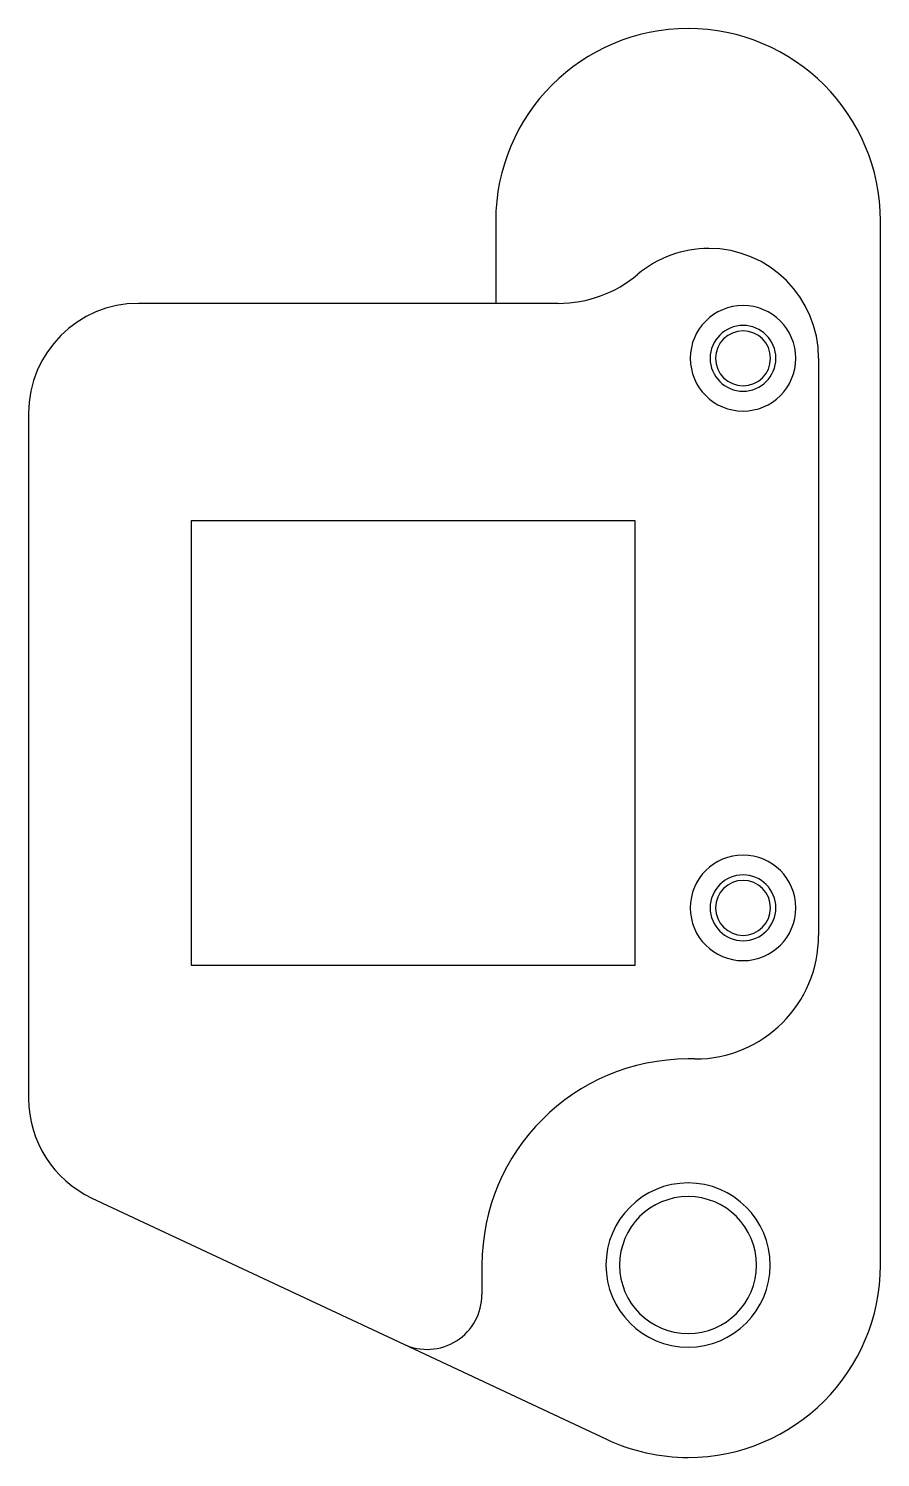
# Model space of a CAD drawing. Header units: millimetres. Extents: x 123.9 to 173.1, y 63.7 to 146.3.
import ezdxf

# ---------------------------------------------------------------- set-up
doc = ezdxf.new("R2010")
doc.units = ezdxf.units.MM
doc.layers.add('View', color=7, linetype='CONTINUOUS')

msp = doc.modelspace()

# ---------------------------------------------------------------- linework, layer by layer
at = {"layer": 'View'}
for p, q in [((150.881, 135.162), (150.881, 130.4)), ((173.106, 74.838), (173.106, 135.162)), ((154.489, 130.4), (130.244, 130.4)), ((169.534, 127.225), (169.534, 93.888)), ((123.894, 124.05), (123.894, 84.462)), ((133.292, 117.827), (133.292, 92.173)), ((158.946, 117.827), (133.292, 117.827)), ((158.946, 92.173), (158.946, 117.827)), ((133.292, 92.173), (158.946, 92.173)), ((162.391, 86.744), (161.994, 86.744)), ((127.548, 78.712), (145.565, 70.266)), ((150.088, 74.838), (150.088, 73.141)), ((145.565, 70.266), (157.277, 64.776))]:
    msp.add_line(p, q, dxfattribs=at)
for centre, radius, start, end in [((161.994, 135.162), 11.113, 0, 180), ((163.184, 127.225), 6.35, 90, 130.11917), ((163.184, 127.225), 6.35, 0, 90), ((154.489, 137.544), 7.144, -90, -49.88083), ((130.244, 124.05), 6.35, 90, 180), ((165.169, 127.225), 3.048, 90, -90), ((165.169, 127.225), 3.048, -90, 90), ((165.169, 127.225), 1.899, 90, -90), ((165.169, 127.225), 1.587, 90, -90), ((165.169, 127.225), 1.899, -90, 90), ((165.169, 127.225), 1.587, -90, 90), ((165.169, 95.475), 3.048, 90, -90), ((165.169, 95.475), 3.048, -90, 90), ((165.169, 95.475), 1.899, 90, -90), ((165.169, 95.475), 1.587, 90, -90), ((165.169, 95.475), 1.899, -90, 90), ((165.169, 95.475), 1.587, -90, 90), ((162.391, 93.888), 7.144, -90, 0), ((161.994, 74.838), 11.906, 90, 180), ((130.244, 84.462), 6.35, -180, -115.11651), ((161.994, 74.838), 4.743, 90, -90), ((161.994, 74.838), 4.743, -90, 90), ((161.994, 74.838), 3.956, 90, -90), ((161.994, 74.838), 3.956, -90, 90), ((161.994, 74.838), 11.113, -90, 0), ((146.912, 73.141), 3.175, -115.11651, 0), ((161.994, 74.838), 11.113, -115.11651, -90)]:
    msp.add_arc(centre, radius, start, end, dxfattribs=at)

doc.saveas('drawing.dxf')
